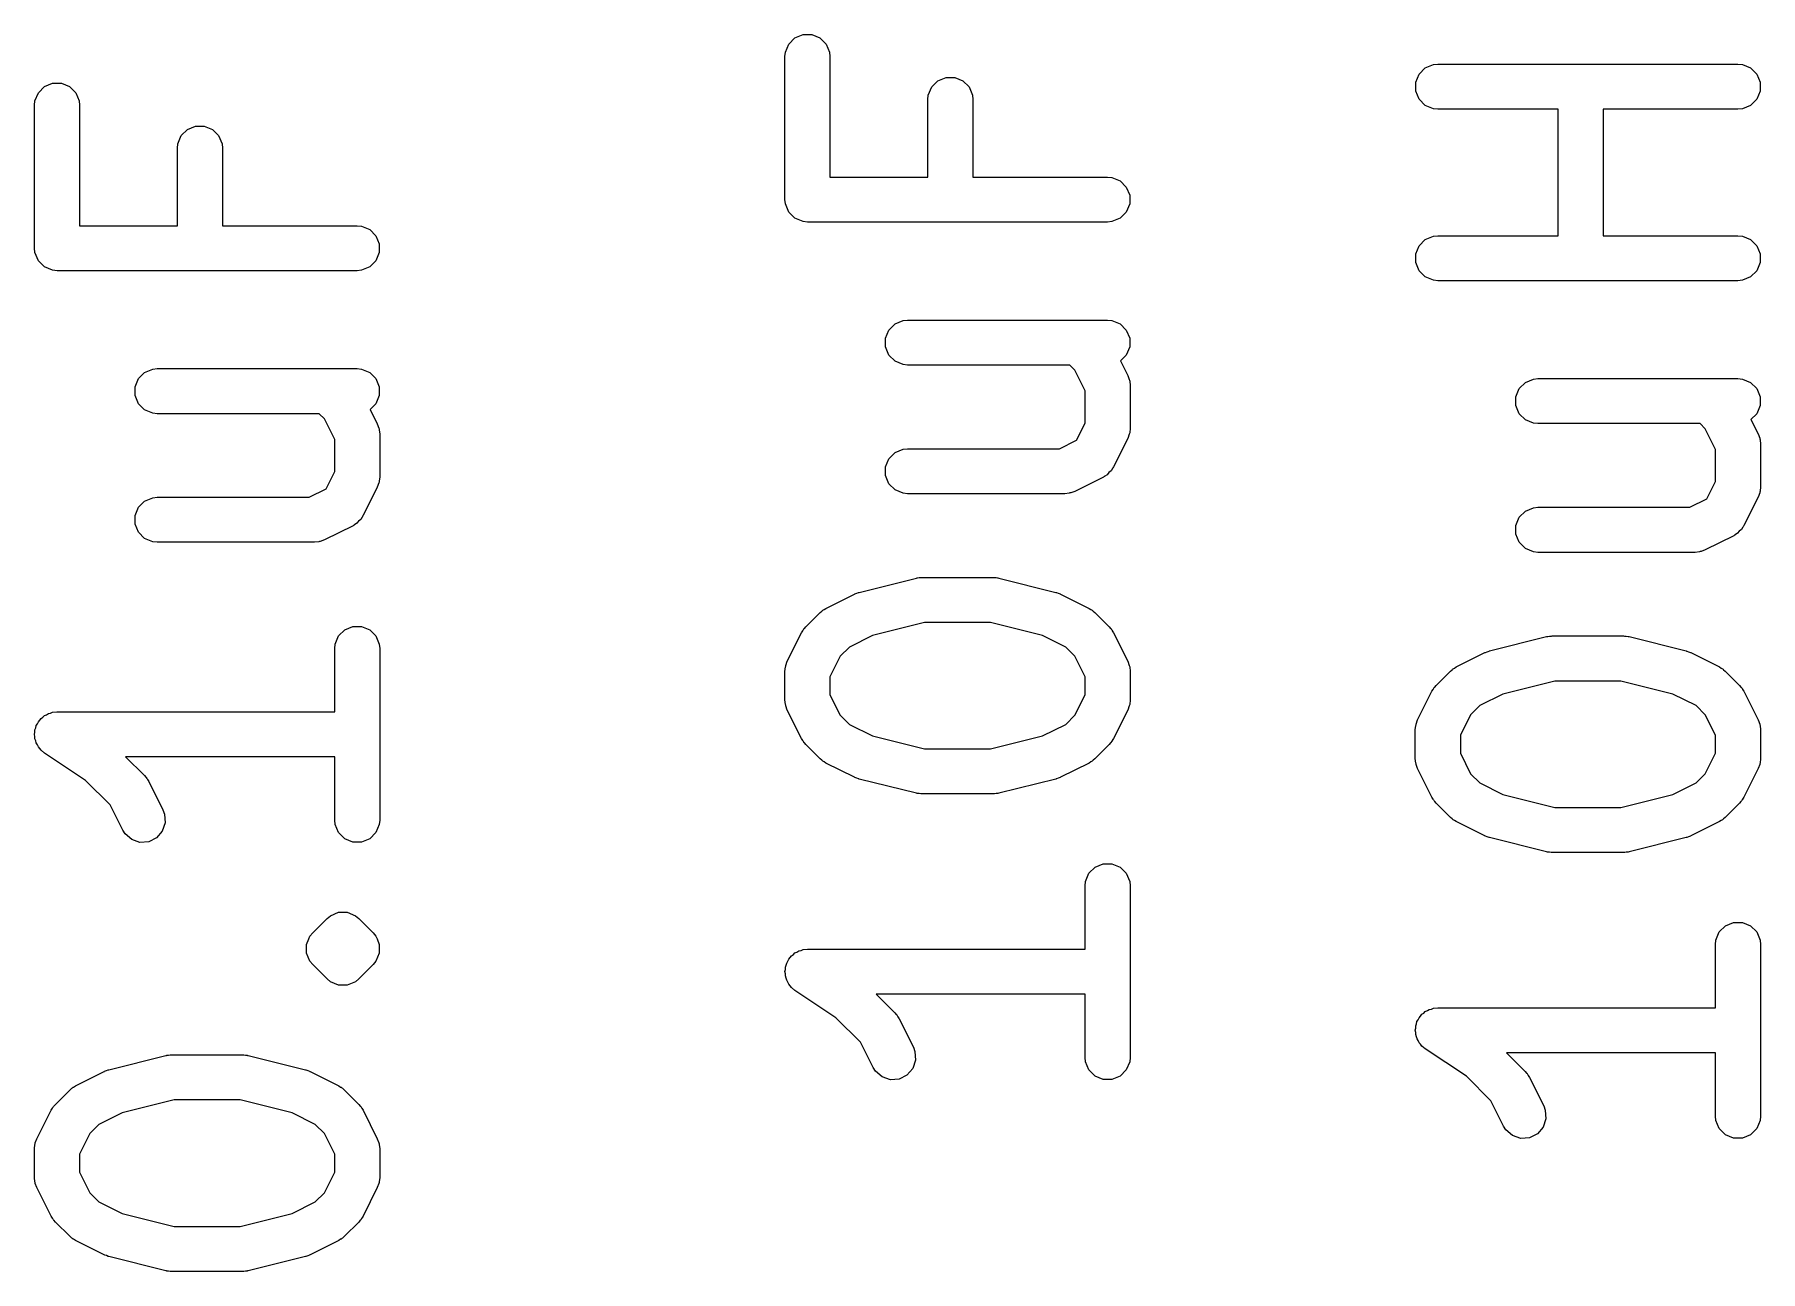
# Model space of a CAD drawing. Extents: x 1.56 to 6.49, y -4.6 to -1.37.
# Drawn here: x 4.0228 to 4.2492, y -2.7739 to -2.6117 of the extents above; entities that cross this region are included whole.
import ezdxf

# ---------------------------------------------------------------- set-up
doc = ezdxf.new("R2010")
doc.units = 0
doc.header["$MEASUREMENT"] = 0
doc.layers.add('BLACK', color=7, linetype='CONTINUOUS')

msp = doc.modelspace()

# ---------------------------------------------------------------- linework, layer by layer
at = {"layer": 'BLACK', "linetype": 'CONTINUOUS'}
for p, q in [((4.12175, -2.61291), (4.12256, -2.61209)), ((4.12256, -2.61209), (4.12363, -2.61165)), ((4.12363, -2.61165), (4.12478, -2.61165)), ((4.12478, -2.61165), (4.12585, -2.61209)), ((4.12585, -2.61209), (4.12666, -2.61291)), ((4.12125, -2.61455), (4.12131, -2.61397)), ((4.12125, -2.6333), (4.12125, -2.61455)), ((4.12131, -2.61397), (4.12175, -2.61291)), ((4.12666, -2.61291), (4.1271, -2.61397)), ((4.1271, -2.61397), (4.12716, -2.61455)), ((4.12716, -2.61455), (4.12716, -2.63034)), ((4.20399, -2.61791), (4.20443, -2.61684)), ((4.20443, -2.61684), (4.20524, -2.61603)), ((4.20524, -2.61603), (4.20631, -2.61559)), ((4.20631, -2.61559), (4.20688, -2.61553)), ((4.20688, -2.61553), (4.24625, -2.61553)), ((4.24625, -2.61553), (4.24683, -2.61559)), ((4.24683, -2.61559), (4.24789, -2.61603)), ((4.24789, -2.61603), (4.24871, -2.61684)), ((4.24871, -2.61684), (4.24915, -2.61791)), ((4.02333, -2.61928), (4.02414, -2.61847)), ((4.02414, -2.61847), (4.0252, -2.61803)), ((4.0252, -2.61803), (4.02636, -2.61803)), ((4.02636, -2.61803), (4.02742, -2.61847)), ((4.02742, -2.61847), (4.02824, -2.61928)), ((4.14006, -2.6196), (4.1405, -2.61853)), ((4.1405, -2.61853), (4.14131, -2.61772)), ((4.14131, -2.61772), (4.14238, -2.61728)), ((4.14238, -2.61728), (4.14353, -2.61728)), ((4.14353, -2.61728), (4.14459, -2.61772)), ((4.14459, -2.61772), (4.14541, -2.61853)), ((4.14541, -2.61853), (4.14585, -2.6196)), ((4.20399, -2.61906), (4.20399, -2.61791)), ((4.20443, -2.62013), (4.20399, -2.61906)), ((4.24915, -2.61906), (4.24871, -2.62013)), ((4.24915, -2.61791), (4.24915, -2.61906)), ((4.02283, -2.62092), (4.02288, -2.62035)), ((4.02283, -2.63967), (4.02283, -2.62092)), ((4.02288, -2.62035), (4.02333, -2.61928)), ((4.02824, -2.61928), (4.02868, -2.62035)), ((4.02868, -2.62035), (4.02873, -2.62092)), ((4.02873, -2.62092), (4.02873, -2.63672)), ((4.14, -2.62017), (4.14006, -2.6196)), ((4.14, -2.63034), (4.14, -2.62017)), ((4.14585, -2.6196), (4.14591, -2.62017)), ((4.14591, -2.62017), (4.14591, -2.63034)), ((4.20524, -2.62094), (4.20443, -2.62013)), ((4.20631, -2.62138), (4.20524, -2.62094)), ((4.20688, -2.62144), (4.20631, -2.62138)), ((4.22268, -2.62144), (4.20688, -2.62144)), ((4.22268, -2.63803), (4.22268, -2.62144)), ((4.24625, -2.62144), (4.22858, -2.62144)), ((4.22858, -2.62144), (4.22858, -2.63803)), ((4.24683, -2.62138), (4.24625, -2.62144)), ((4.24789, -2.62094), (4.24683, -2.62138)), ((4.24871, -2.62013), (4.24789, -2.62094)), ((4.04289, -2.62409), (4.04395, -2.62365)), ((4.04395, -2.62365), (4.0451, -2.62365)), ((4.0451, -2.62365), (4.04617, -2.62409)), ((4.04158, -2.62655), (4.04163, -2.62597)), ((4.04163, -2.62597), (4.04207, -2.62491)), ((4.04207, -2.62491), (4.04289, -2.62409)), ((4.04617, -2.62409), (4.04698, -2.62491)), ((4.04698, -2.62491), (4.04742, -2.62597)), ((4.04742, -2.62597), (4.04748, -2.62655)), ((4.04158, -2.63672), (4.04158, -2.62655)), ((4.04748, -2.62655), (4.04748, -2.63672)), ((4.12716, -2.63034), (4.14, -2.63034)), ((4.14591, -2.63034), (4.16358, -2.63034)), ((4.16358, -2.63034), (4.16415, -2.6304)), ((4.16415, -2.6304), (4.16522, -2.63084)), ((4.16522, -2.63084), (4.16603, -2.63166)), ((4.16603, -2.63166), (4.16647, -2.63272)), ((4.16647, -2.63272), (4.16647, -2.63387)), ((4.12131, -2.63387), (4.12125, -2.6333)), ((4.12175, -2.63494), (4.12131, -2.63387)), ((4.12256, -2.63575), (4.12175, -2.63494)), ((4.16603, -2.63494), (4.16522, -2.63575)), ((4.16647, -2.63387), (4.16603, -2.63494)), ((4.02873, -2.63672), (4.04158, -2.63672)), ((4.04748, -2.63672), (4.06515, -2.63672)), ((4.06515, -2.63672), (4.06573, -2.63677)), ((4.06573, -2.63677), (4.06679, -2.63721)), ((4.06679, -2.63721), (4.06761, -2.63803)), ((4.12363, -2.63619), (4.12256, -2.63575)), ((4.12421, -2.63625), (4.12363, -2.63619)), ((4.16358, -2.63625), (4.12421, -2.63625)), ((4.16415, -2.63619), (4.16358, -2.63625)), ((4.16522, -2.63575), (4.16415, -2.63619)), ((4.06761, -2.63803), (4.06805, -2.63909)), ((4.06805, -2.63909), (4.06805, -2.64025)), ((4.20399, -2.64041), (4.20443, -2.63934)), ((4.20443, -2.63934), (4.20524, -2.63853)), ((4.20524, -2.63853), (4.20631, -2.63809)), ((4.20631, -2.63809), (4.20688, -2.63803)), ((4.20688, -2.63803), (4.22268, -2.63803)), ((4.22858, -2.63803), (4.24625, -2.63803)), ((4.24625, -2.63803), (4.24683, -2.63809)), ((4.24683, -2.63809), (4.24789, -2.63853)), ((4.24789, -2.63853), (4.24871, -2.63934)), ((4.24871, -2.63934), (4.24915, -2.64041)), ((4.02288, -2.64025), (4.02283, -2.63967)), ((4.02333, -2.64131), (4.02288, -2.64025)), ((4.02414, -2.64213), (4.02333, -2.64131)), ((4.06761, -2.64131), (4.06679, -2.64213)), ((4.06805, -2.64025), (4.06761, -2.64131)), ((4.20399, -2.64156), (4.20399, -2.64041)), ((4.20443, -2.64262), (4.20399, -2.64156)), ((4.24915, -2.64156), (4.24871, -2.64262)), ((4.24915, -2.64041), (4.24915, -2.64156)), ((4.0252, -2.64257), (4.02414, -2.64213)), ((4.02578, -2.64262), (4.0252, -2.64257)), ((4.06515, -2.64262), (4.02578, -2.64262)), ((4.06573, -2.64257), (4.06515, -2.64262)), ((4.06679, -2.64213), (4.06573, -2.64257)), ((4.20524, -2.64344), (4.20443, -2.64262)), ((4.20631, -2.64388), (4.20524, -2.64344)), ((4.20688, -2.64394), (4.20631, -2.64388)), ((4.24625, -2.64394), (4.20688, -2.64394)), ((4.24683, -2.64388), (4.24625, -2.64394)), ((4.24789, -2.64344), (4.24683, -2.64388)), ((4.24871, -2.64262), (4.24789, -2.64344)), ((4.13443, -2.65147), (4.13487, -2.6504)), ((4.13487, -2.6504), (4.13569, -2.64959)), ((4.13569, -2.64959), (4.13675, -2.64915)), ((4.13675, -2.64915), (4.13733, -2.64909)), ((4.13733, -2.64909), (4.16358, -2.64909)), ((4.16358, -2.64909), (4.16415, -2.64915)), ((4.16415, -2.64915), (4.16522, -2.64959)), ((4.16522, -2.64959), (4.16603, -2.6504)), ((4.16603, -2.6504), (4.16647, -2.65147)), ((4.13443, -2.65262), (4.13443, -2.65147)), ((4.13487, -2.65368), (4.13443, -2.65262)), ((4.16647, -2.65262), (4.16603, -2.65368)), ((4.16647, -2.65147), (4.16647, -2.65262)), ((4.13569, -2.6545), (4.13487, -2.65368)), ((4.13675, -2.65494), (4.13569, -2.6545)), ((4.13733, -2.655), (4.13675, -2.65494)), ((4.1586, -2.655), (4.13733, -2.655)), ((4.15927, -2.65567), (4.1586, -2.655)), ((4.16603, -2.65368), (4.16527, -2.65445)), ((4.16527, -2.65445), (4.16622, -2.65635)), ((4.03601, -2.65784), (4.03645, -2.65678)), ((4.03645, -2.65678), (4.03726, -2.65596)), ((4.03726, -2.65596), (4.03833, -2.65552)), ((4.03833, -2.65552), (4.0389, -2.65546)), ((4.0389, -2.65546), (4.06515, -2.65546)), ((4.06515, -2.65546), (4.06573, -2.65552)), ((4.06573, -2.65552), (4.06679, -2.65596)), ((4.06679, -2.65596), (4.06761, -2.65678)), ((4.06761, -2.65678), (4.06805, -2.65784)), ((4.16062, -2.65836), (4.15927, -2.65567)), ((4.16622, -2.65635), (4.16642, -2.65689)), ((4.16642, -2.65689), (4.16643, -2.65699)), ((4.16643, -2.65699), (4.16647, -2.65709)), ((4.16647, -2.65709), (4.16653, -2.65767)), ((4.16653, -2.65767), (4.16653, -2.66329)), ((4.21755, -2.65809), (4.21837, -2.65727)), ((4.21837, -2.65727), (4.21943, -2.65683)), ((4.21943, -2.65683), (4.22001, -2.65678)), ((4.22001, -2.65678), (4.24625, -2.65678)), ((4.24625, -2.65678), (4.24683, -2.65683)), ((4.24683, -2.65683), (4.24789, -2.65727)), ((4.24789, -2.65727), (4.24871, -2.65809)), ((4.03601, -2.65899), (4.03601, -2.65784)), ((4.03645, -2.66006), (4.03601, -2.65899)), ((4.06805, -2.65899), (4.06761, -2.66006)), ((4.06805, -2.65784), (4.06805, -2.65899)), ((4.16062, -2.6626), (4.16062, -2.65836)), ((4.21711, -2.65915), (4.21755, -2.65809)), ((4.21711, -2.66031), (4.21711, -2.65915)), ((4.24871, -2.65809), (4.24915, -2.65915)), ((4.24915, -2.65915), (4.24915, -2.66031)), ((4.03726, -2.66087), (4.03645, -2.66006)), ((4.03833, -2.66131), (4.03726, -2.66087)), ((4.0389, -2.66137), (4.03833, -2.66131)), ((4.06018, -2.66137), (4.0389, -2.66137)), ((4.06085, -2.66204), (4.06018, -2.66137)), ((4.0622, -2.66474), (4.06085, -2.66204)), ((4.06761, -2.66006), (4.06684, -2.66082)), ((4.06684, -2.66082), (4.06779, -2.66272)), ((4.21755, -2.66137), (4.21711, -2.66031)), ((4.21837, -2.66219), (4.21755, -2.66137)), ((4.21943, -2.66263), (4.21837, -2.66219)), ((4.24871, -2.66137), (4.24794, -2.66213)), ((4.24794, -2.66213), (4.24889, -2.66403)), ((4.24915, -2.66031), (4.24871, -2.66137)), ((4.06779, -2.66272), (4.068, -2.66326)), ((4.068, -2.66326), (4.06801, -2.66337)), ((4.06801, -2.66337), (4.06805, -2.66347)), ((4.06805, -2.66347), (4.0681, -2.66404)), ((4.0681, -2.66404), (4.0681, -2.66967)), ((4.1595, -2.66484), (4.16062, -2.6626)), ((4.16642, -2.66407), (4.16622, -2.66461)), ((4.16643, -2.66397), (4.16642, -2.66407)), ((4.16647, -2.66387), (4.16643, -2.66397)), ((4.16653, -2.66329), (4.16647, -2.66387)), ((4.22001, -2.66268), (4.21943, -2.66263)), ((4.24128, -2.66268), (4.22001, -2.66268)), ((4.24195, -2.66335), (4.24128, -2.66268)), ((4.2433, -2.66605), (4.24195, -2.66335)), ((4.24889, -2.66403), (4.2491, -2.66457)), ((4.0622, -2.66897), (4.0622, -2.66474)), ((4.13487, -2.66728), (4.13569, -2.66646)), ((4.13569, -2.66646), (4.13675, -2.66602)), ((4.13675, -2.66602), (4.13733, -2.66596)), ((4.13733, -2.66596), (4.15725, -2.66596)), ((4.15725, -2.66596), (4.1595, -2.66484)), ((4.16622, -2.66461), (4.16434, -2.66836)), ((4.2433, -2.67028), (4.2433, -2.66605)), ((4.2491, -2.66457), (4.24911, -2.66468)), ((4.24911, -2.66468), (4.24915, -2.66478)), ((4.24915, -2.66478), (4.24921, -2.66535)), ((4.24921, -2.66535), (4.24921, -2.67098)), ((4.06107, -2.67121), (4.0622, -2.66897)), ((4.13443, -2.66834), (4.13487, -2.66728)), ((4.13443, -2.66949), (4.13443, -2.66834)), ((4.16403, -2.66885), (4.16375, -2.66909)), ((4.16422, -2.66856), (4.16403, -2.66885)), ((4.16427, -2.6685), (4.16422, -2.66856)), ((4.16428, -2.66846), (4.16427, -2.6685)), ((4.16434, -2.66836), (4.16428, -2.66846)), ((4.05883, -2.67234), (4.06107, -2.67121)), ((4.06779, -2.67099), (4.06592, -2.67474)), ((4.068, -2.67045), (4.06779, -2.67099)), ((4.06801, -2.67034), (4.068, -2.67045)), ((4.06805, -2.67024), (4.06801, -2.67034)), ((4.0681, -2.66967), (4.06805, -2.67024)), ((4.13487, -2.67056), (4.13443, -2.66949)), ((4.13569, -2.67137), (4.13487, -2.67056)), ((4.16302, -2.66968), (4.15927, -2.67156)), ((4.16312, -2.66962), (4.16302, -2.66968)), ((4.16316, -2.66961), (4.16312, -2.66962)), ((4.16322, -2.66956), (4.16316, -2.66961)), ((4.16351, -2.66937), (4.16322, -2.66956)), ((4.16375, -2.66909), (4.16351, -2.66937)), ((4.24218, -2.67253), (4.2433, -2.67028)), ((4.24921, -2.67098), (4.24915, -2.67155)), ((4.03645, -2.67365), (4.03726, -2.67284)), ((4.03726, -2.67284), (4.03833, -2.67239)), ((4.03833, -2.67239), (4.0389, -2.67234)), ((4.0389, -2.67234), (4.05883, -2.67234)), ((4.13675, -2.67181), (4.13569, -2.67137)), ((4.13733, -2.67187), (4.13675, -2.67181)), ((4.15795, -2.67187), (4.13733, -2.67187)), ((4.15853, -2.67181), (4.15795, -2.67187)), ((4.15863, -2.67177), (4.15853, -2.67181)), ((4.15873, -2.67176), (4.15863, -2.67177)), ((4.15927, -2.67156), (4.15873, -2.67176)), ((4.23993, -2.67365), (4.24218, -2.67253)), ((4.24889, -2.6723), (4.24702, -2.67605)), ((4.2491, -2.67176), (4.24889, -2.6723)), ((4.24911, -2.67165), (4.2491, -2.67176)), ((4.24915, -2.67155), (4.24911, -2.67165)), ((4.03601, -2.67471), (4.03645, -2.67365)), ((4.03601, -2.67587), (4.03601, -2.67471)), ((4.06509, -2.67575), (4.06479, -2.67593)), ((4.06533, -2.67547), (4.06509, -2.67575)), ((4.06561, -2.67523), (4.06533, -2.67547)), ((4.06579, -2.67493), (4.06561, -2.67523)), ((4.06584, -2.67488), (4.06579, -2.67493)), ((4.06586, -2.67483), (4.06584, -2.67488)), ((4.06592, -2.67474), (4.06586, -2.67483)), ((4.21711, -2.67603), (4.21755, -2.67496)), ((4.21755, -2.67496), (4.21837, -2.67415)), ((4.21837, -2.67415), (4.21943, -2.67371)), ((4.21943, -2.67371), (4.22001, -2.67365)), ((4.22001, -2.67365), (4.23993, -2.67365)), ((4.03645, -2.67693), (4.03601, -2.67587)), ((4.03726, -2.67775), (4.03645, -2.67693)), ((4.03833, -2.67819), (4.03726, -2.67775)), ((4.06085, -2.67793), (4.06031, -2.67814)), ((4.0646, -2.67606), (4.06085, -2.67793)), ((4.06469, -2.676), (4.0646, -2.67606)), ((4.06474, -2.67598), (4.06469, -2.676)), ((4.06479, -2.67593), (4.06474, -2.67598)), ((4.21711, -2.67718), (4.21711, -2.67603)), ((4.21755, -2.67824), (4.21711, -2.67718)), ((4.2457, -2.67737), (4.24195, -2.67924)), ((4.24579, -2.67731), (4.2457, -2.67737)), ((4.24584, -2.67729), (4.24579, -2.67731)), ((4.2459, -2.67724), (4.24584, -2.67729)), ((4.24619, -2.67706), (4.2459, -2.67724)), ((4.24643, -2.67678), (4.24619, -2.67706)), ((4.24671, -2.67654), (4.24643, -2.67678)), ((4.24689, -2.67625), (4.24671, -2.67654)), ((4.24694, -2.67619), (4.24689, -2.67625)), ((4.24696, -2.67614), (4.24694, -2.67619)), ((4.24702, -2.67605), (4.24696, -2.67614)), ((4.0389, -2.67824), (4.03833, -2.67819)), ((4.05953, -2.67824), (4.0389, -2.67824)), ((4.0601, -2.67819), (4.05953, -2.67824)), ((4.0602, -2.67815), (4.0601, -2.67819)), ((4.06031, -2.67814), (4.0602, -2.67815)), ((4.21837, -2.67906), (4.21755, -2.67824)), ((4.21943, -2.6795), (4.21837, -2.67906)), ((4.22001, -2.67956), (4.21943, -2.6795)), ((4.24063, -2.67956), (4.22001, -2.67956)), ((4.2412, -2.6795), (4.24063, -2.67956)), ((4.2413, -2.67946), (4.2412, -2.6795)), ((4.24141, -2.67945), (4.2413, -2.67946)), ((4.24195, -2.67924), (4.24141, -2.67945)), ((4.13068, -2.68491), (4.13092, -2.68482)), ((4.13092, -2.68482), (4.13095, -2.68481)), ((4.13095, -2.68481), (4.13099, -2.6848)), ((4.13099, -2.6848), (4.13849, -2.68292)), ((4.13849, -2.68292), (4.13859, -2.68291)), ((4.13859, -2.68291), (4.13863, -2.68289)), ((4.13863, -2.68289), (4.13884, -2.68287)), ((4.13884, -2.68287), (4.13906, -2.68284)), ((4.13906, -2.68284), (4.1391, -2.68285)), ((4.1391, -2.68285), (4.1392, -2.68284)), ((4.1392, -2.68284), (4.14858, -2.68284)), ((4.14858, -2.68284), (4.14868, -2.68285)), ((4.14868, -2.68285), (4.14872, -2.68284)), ((4.14872, -2.68284), (4.14894, -2.68287)), ((4.14894, -2.68287), (4.14915, -2.68289)), ((4.14915, -2.68289), (4.14919, -2.68291)), ((4.14919, -2.68291), (4.14929, -2.68292)), ((4.14929, -2.68292), (4.15679, -2.6848)), ((4.15679, -2.6848), (4.15684, -2.68481)), ((4.15684, -2.68481), (4.15686, -2.68482)), ((4.15686, -2.68482), (4.1571, -2.68491)), ((4.12623, -2.68715), (4.12631, -2.68708)), ((4.12631, -2.68708), (4.12639, -2.68705)), ((4.12639, -2.68705), (4.12663, -2.6869)), ((4.12663, -2.6869), (4.13038, -2.68502)), ((4.13038, -2.68502), (4.13043, -2.68501)), ((4.13043, -2.68501), (4.13044, -2.68499)), ((4.13044, -2.68499), (4.13068, -2.68491)), ((4.1571, -2.68491), (4.15734, -2.68499)), ((4.15734, -2.68499), (4.15735, -2.68501)), ((4.15735, -2.68501), (4.1574, -2.68502)), ((4.1574, -2.68502), (4.16115, -2.6869)), ((4.16115, -2.6869), (4.16139, -2.68705)), ((4.16139, -2.68705), (4.16147, -2.68708)), ((4.16147, -2.68708), (4.16155, -2.68715)), ((4.06351, -2.68971), (4.06457, -2.68927)), ((4.06457, -2.68927), (4.06573, -2.68927)), ((4.06573, -2.68927), (4.06679, -2.68971)), ((4.12381, -2.68955), (4.12399, -2.68933)), ((4.12399, -2.68933), (4.12587, -2.68745)), ((4.12587, -2.68745), (4.12609, -2.68727)), ((4.12609, -2.68727), (4.12614, -2.68721)), ((4.12614, -2.68721), (4.12623, -2.68715)), ((4.13957, -2.68874), (4.13274, -2.69045)), ((4.14821, -2.68874), (4.13957, -2.68874)), ((4.15505, -2.69045), (4.14821, -2.68874)), ((4.16155, -2.68715), (4.16164, -2.68721)), ((4.16164, -2.68721), (4.16169, -2.68727)), ((4.16169, -2.68727), (4.16191, -2.68745)), ((4.16191, -2.68745), (4.16379, -2.68933)), ((4.16379, -2.68933), (4.16397, -2.68955)), ((4.0622, -2.69216), (4.06225, -2.69159)), ((4.06225, -2.69159), (4.0627, -2.69052)), ((4.0627, -2.69052), (4.06351, -2.68971)), ((4.06679, -2.68971), (4.06761, -2.69052)), ((4.06761, -2.69052), (4.06805, -2.69159)), ((4.06805, -2.69159), (4.0681, -2.69216)), ((4.12156, -2.69384), (4.12344, -2.69009)), ((4.12344, -2.69009), (4.1236, -2.68985)), ((4.1236, -2.68985), (4.12363, -2.68977)), ((4.12363, -2.68977), (4.12369, -2.68969)), ((4.12369, -2.68969), (4.12375, -2.6896)), ((4.12375, -2.6896), (4.12381, -2.68955)), ((4.13274, -2.69045), (4.1297, -2.69197)), ((4.15808, -2.69197), (4.15505, -2.69045)), ((4.16397, -2.68955), (4.16403, -2.6896)), ((4.16403, -2.6896), (4.16409, -2.68969)), ((4.16409, -2.68969), (4.16416, -2.68977)), ((4.16416, -2.68977), (4.16419, -2.68985)), ((4.16419, -2.68985), (4.16434, -2.69009)), ((4.16434, -2.69009), (4.16622, -2.69384)), ((4.21367, -2.69249), (4.22116, -2.69061)), ((4.22116, -2.69061), (4.22126, -2.6906)), ((4.22126, -2.6906), (4.2213, -2.69058)), ((4.2213, -2.69058), (4.22152, -2.69056)), ((4.22152, -2.69056), (4.22174, -2.69053)), ((4.22174, -2.69053), (4.22178, -2.69053)), ((4.22178, -2.69053), (4.22188, -2.69052)), ((4.22188, -2.69052), (4.23125, -2.69052)), ((4.23125, -2.69052), (4.23136, -2.69053)), ((4.23136, -2.69053), (4.2314, -2.69053)), ((4.2314, -2.69053), (4.23161, -2.69056)), ((4.23161, -2.69056), (4.23183, -2.69058)), ((4.23183, -2.69058), (4.23187, -2.6906)), ((4.23187, -2.6906), (4.23197, -2.69061)), ((4.23197, -2.69061), (4.23947, -2.69249)), ((4.0622, -2.70046), (4.0622, -2.69216)), ((4.0681, -2.69216), (4.0681, -2.71466)), ((4.12136, -2.69438), (4.12156, -2.69384)), ((4.12851, -2.69316), (4.12716, -2.69586)), ((4.1297, -2.69197), (4.12851, -2.69316)), ((4.15927, -2.69316), (4.15808, -2.69197)), ((4.16062, -2.69586), (4.15927, -2.69316)), ((4.16622, -2.69384), (4.16642, -2.69438)), ((4.20931, -2.69458), (4.21306, -2.69271)), ((4.21306, -2.69271), (4.2131, -2.69269)), ((4.2131, -2.69269), (4.21312, -2.69268)), ((4.21312, -2.69268), (4.21336, -2.69259)), ((4.21336, -2.69259), (4.2136, -2.6925)), ((4.2136, -2.6925), (4.21362, -2.6925)), ((4.21362, -2.6925), (4.21367, -2.69249)), ((4.23947, -2.69249), (4.23951, -2.6925)), ((4.23951, -2.6925), (4.23953, -2.6925)), ((4.23953, -2.6925), (4.23977, -2.69259)), ((4.23977, -2.69259), (4.24001, -2.69268)), ((4.24001, -2.69268), (4.24003, -2.69269)), ((4.24003, -2.69269), (4.24007, -2.69271)), ((4.24007, -2.69271), (4.24382, -2.69458)), ((4.12125, -2.69516), (4.12131, -2.69459)), ((4.12125, -2.69891), (4.12125, -2.69516)), ((4.12131, -2.69459), (4.12135, -2.69449)), ((4.12135, -2.69449), (4.12136, -2.69438)), ((4.12716, -2.69586), (4.12716, -2.69822)), ((4.16062, -2.69822), (4.16062, -2.69586)), ((4.16642, -2.69438), (4.16643, -2.69449)), ((4.16643, -2.69449), (4.16647, -2.69459)), ((4.16647, -2.69459), (4.16653, -2.69516)), ((4.16653, -2.69516), (4.16653, -2.69891)), ((4.20667, -2.69701), (4.20854, -2.69514)), ((4.20854, -2.69514), (4.20877, -2.69495)), ((4.20877, -2.69495), (4.20882, -2.69489)), ((4.20882, -2.69489), (4.20891, -2.69484)), ((4.20891, -2.69484), (4.20899, -2.69477)), ((4.20899, -2.69477), (4.20906, -2.69474)), ((4.20906, -2.69474), (4.20931, -2.69458)), ((4.24382, -2.69458), (4.24407, -2.69474)), ((4.24407, -2.69474), (4.24414, -2.69477)), ((4.24414, -2.69477), (4.24422, -2.69484)), ((4.24422, -2.69484), (4.24431, -2.69489)), ((4.24431, -2.69489), (4.24436, -2.69495)), ((4.24436, -2.69495), (4.24459, -2.69514)), ((4.24459, -2.69514), (4.24647, -2.69701)), ((4.12716, -2.69822), (4.12851, -2.70091)), ((4.15927, -2.70091), (4.16062, -2.69822)), ((4.20424, -2.70153), (4.20612, -2.69778)), ((4.20612, -2.69778), (4.20627, -2.69753)), ((4.20627, -2.69753), (4.2063, -2.69746)), ((4.2063, -2.69746), (4.20637, -2.69738)), ((4.20637, -2.69738), (4.20642, -2.69729)), ((4.20642, -2.69729), (4.20648, -2.69724)), ((4.20648, -2.69724), (4.20667, -2.69701)), ((4.21541, -2.69814), (4.21238, -2.69965)), ((4.22224, -2.69643), (4.21541, -2.69814)), ((4.23089, -2.69643), (4.22224, -2.69643)), ((4.23772, -2.69814), (4.23089, -2.69643)), ((4.24075, -2.69965), (4.23772, -2.69814)), ((4.24647, -2.69701), (4.24665, -2.69724)), ((4.24665, -2.69724), (4.24671, -2.69729)), ((4.24671, -2.69729), (4.24677, -2.69738)), ((4.24677, -2.69738), (4.24683, -2.69746)), ((4.24683, -2.69746), (4.24686, -2.69753)), ((4.24686, -2.69753), (4.24702, -2.69778)), ((4.24702, -2.69778), (4.24889, -2.70153)), ((4.02441, -2.70085), (4.02465, -2.70069)), ((4.02465, -2.70069), (4.02493, -2.70063)), ((4.02493, -2.70063), (4.0252, -2.70052)), ((4.0252, -2.70052), (4.02577, -2.70046)), ((4.02577, -2.70046), (4.02578, -2.70046)), ((4.02578, -2.70046), (4.02578, -2.70046)), ((4.02578, -2.70046), (4.02578, -2.70046)), ((4.02578, -2.70046), (4.0622, -2.70046)), ((4.12131, -2.69949), (4.12125, -2.69891)), ((4.12135, -2.69959), (4.12131, -2.69949)), ((4.12136, -2.69969), (4.12135, -2.69959)), ((4.12156, -2.70023), (4.12136, -2.69969)), ((4.12344, -2.70398), (4.12156, -2.70023)), ((4.16622, -2.70023), (4.16434, -2.70398)), ((4.16642, -2.69969), (4.16622, -2.70023)), ((4.16643, -2.69959), (4.16642, -2.69969)), ((4.16647, -2.69949), (4.16643, -2.69959)), ((4.16653, -2.69891), (4.16647, -2.69949)), ((4.21238, -2.69965), (4.21118, -2.70085)), ((4.24195, -2.70085), (4.24075, -2.69965)), ((4.02288, -2.70284), (4.02299, -2.70257)), ((4.02288, -2.70313), (4.02288, -2.70284)), ((4.02299, -2.70257), (4.02305, -2.70228)), ((4.02305, -2.70228), (4.02321, -2.70204)), ((4.02321, -2.70204), (4.02333, -2.70177)), ((4.02333, -2.70177), (4.02353, -2.70157)), ((4.02353, -2.70157), (4.02369, -2.70133)), ((4.02369, -2.70133), (4.02393, -2.70116)), ((4.02393, -2.70116), (4.02414, -2.70096)), ((4.02414, -2.70096), (4.02441, -2.70085)), ((4.12851, -2.70091), (4.1297, -2.70211)), ((4.1297, -2.70211), (4.13274, -2.70363)), ((4.15505, -2.70363), (4.15808, -2.70211)), ((4.15808, -2.70211), (4.15927, -2.70091)), ((4.20393, -2.70285), (4.20399, -2.70227)), ((4.20393, -2.7066), (4.20393, -2.70285)), ((4.20399, -2.70227), (4.20403, -2.70218)), ((4.20403, -2.70207), (4.20424, -2.70153)), ((4.20403, -2.70218), (4.20403, -2.70207)), ((4.21118, -2.70085), (4.20984, -2.70355)), ((4.2433, -2.70355), (4.24195, -2.70085)), ((4.24889, -2.70153), (4.2491, -2.70207)), ((4.2491, -2.70207), (4.24911, -2.70218)), ((4.24911, -2.70218), (4.24915, -2.70227)), ((4.24915, -2.70227), (4.24921, -2.70285)), ((4.24921, -2.70285), (4.24921, -2.7066)), ((4.02283, -2.70342), (4.02288, -2.70313)), ((4.02288, -2.7037), (4.02283, -2.70342)), ((4.02288, -2.70399), (4.02288, -2.7037)), ((4.023, -2.70426), (4.02288, -2.70399)), ((4.02305, -2.70454), (4.023, -2.70426)), ((4.02321, -2.70479), (4.02305, -2.70454)), ((4.02333, -2.70505), (4.02321, -2.70479)), ((4.02353, -2.70526), (4.02333, -2.70505)), ((4.1236, -2.70423), (4.12344, -2.70398)), ((4.12363, -2.7043), (4.1236, -2.70423)), ((4.12369, -2.70438), (4.12363, -2.7043)), ((4.12375, -2.70447), (4.12369, -2.70438)), ((4.12381, -2.70452), (4.12375, -2.70447)), ((4.12399, -2.70475), (4.12381, -2.70452)), ((4.12587, -2.70662), (4.12399, -2.70475)), ((4.13274, -2.70363), (4.13957, -2.70533)), ((4.14821, -2.70533), (4.15505, -2.70363)), ((4.16379, -2.70475), (4.16191, -2.70662)), ((4.16397, -2.70452), (4.16379, -2.70475)), ((4.16403, -2.70447), (4.16397, -2.70452)), ((4.16409, -2.70438), (4.16403, -2.70447)), ((4.16416, -2.7043), (4.16409, -2.70438)), ((4.16419, -2.70423), (4.16416, -2.7043)), ((4.16434, -2.70398), (4.16419, -2.70423)), ((4.20984, -2.70355), (4.20984, -2.7059)), ((4.2433, -2.7059), (4.2433, -2.70355)), ((4.02369, -2.7055), (4.02353, -2.70526)), ((4.02414, -2.70587), (4.02369, -2.7055)), ((4.02952, -2.70946), (4.02414, -2.70587)), ((4.02414, -2.70587), (4.02414, -2.70587)), ((4.02414, -2.70587), (4.02414, -2.70587)), ((4.02414, -2.70587), (4.02414, -2.70587)), ((4.0622, -2.70636), (4.03478, -2.70636)), ((4.03478, -2.70636), (4.03724, -2.70882)), ((4.0622, -2.71466), (4.0622, -2.70636)), ((4.12609, -2.70681), (4.12587, -2.70662)), ((4.12614, -2.70687), (4.12609, -2.70681)), ((4.12623, -2.70693), (4.12614, -2.70687)), ((4.12631, -2.70699), (4.12623, -2.70693)), ((4.12639, -2.70702), (4.12631, -2.70699)), ((4.12663, -2.70718), (4.12639, -2.70702)), ((4.13038, -2.70905), (4.12663, -2.70718)), ((4.13957, -2.70533), (4.14821, -2.70533)), ((4.16115, -2.70718), (4.1574, -2.70905)), ((4.16139, -2.70702), (4.16115, -2.70718)), ((4.16147, -2.70699), (4.16139, -2.70702)), ((4.16155, -2.70693), (4.16147, -2.70699)), ((4.16164, -2.70687), (4.16155, -2.70693)), ((4.16169, -2.70681), (4.16164, -2.70687)), ((4.16191, -2.70662), (4.16169, -2.70681)), ((4.20399, -2.70718), (4.20393, -2.7066)), ((4.20403, -2.70727), (4.20399, -2.70718)), ((4.20403, -2.70738), (4.20403, -2.70727)), ((4.20424, -2.70792), (4.20403, -2.70738)), ((4.20984, -2.7059), (4.21118, -2.7086)), ((4.24195, -2.7086), (4.2433, -2.7059)), ((4.2491, -2.70738), (4.24889, -2.70792)), ((4.24911, -2.70727), (4.2491, -2.70738)), ((4.24915, -2.70718), (4.24911, -2.70727)), ((4.24921, -2.7066), (4.24915, -2.70718)), ((4.03273, -2.71266), (4.02952, -2.70946)), ((4.03724, -2.70882), (4.03743, -2.70905)), ((4.03743, -2.70905), (4.03749, -2.7091)), ((4.03749, -2.7091), (4.03754, -2.70919)), ((4.03754, -2.70919), (4.03761, -2.70927)), ((4.03761, -2.70927), (4.03764, -2.70934)), ((4.03764, -2.70934), (4.0378, -2.70959)), ((4.0378, -2.70959), (4.03967, -2.71334)), ((4.13043, -2.70907), (4.13038, -2.70905)), ((4.13044, -2.70908), (4.13043, -2.70907)), ((4.13068, -2.70917), (4.13044, -2.70908)), ((4.13092, -2.70926), (4.13068, -2.70917)), ((4.13095, -2.70926), (4.13092, -2.70926)), ((4.13099, -2.70928), (4.13095, -2.70926)), ((4.13849, -2.71115), (4.13099, -2.70928)), ((4.15679, -2.70928), (4.14929, -2.71115)), ((4.15684, -2.70926), (4.15679, -2.70928)), ((4.15686, -2.70926), (4.15684, -2.70926)), ((4.1571, -2.70917), (4.15686, -2.70926)), ((4.15734, -2.70908), (4.1571, -2.70917)), ((4.15735, -2.70907), (4.15734, -2.70908)), ((4.1574, -2.70905), (4.15735, -2.70907)), ((4.20612, -2.71167), (4.20424, -2.70792)), ((4.21118, -2.7086), (4.21238, -2.7098)), ((4.24075, -2.7098), (4.24195, -2.7086)), ((4.24889, -2.70792), (4.24702, -2.71167)), ((4.13859, -2.71117), (4.13849, -2.71115)), ((4.13863, -2.71118), (4.13859, -2.71117)), ((4.13884, -2.7112), (4.13863, -2.71118)), ((4.13906, -2.71124), (4.13884, -2.7112)), ((4.1391, -2.71123), (4.13906, -2.71124)), ((4.1392, -2.71124), (4.1391, -2.71123)), ((4.14858, -2.71124), (4.1392, -2.71124)), ((4.14868, -2.71123), (4.14858, -2.71124)), ((4.14872, -2.71124), (4.14868, -2.71123)), ((4.14894, -2.7112), (4.14872, -2.71124)), ((4.14915, -2.71118), (4.14894, -2.7112)), ((4.14919, -2.71117), (4.14915, -2.71118)), ((4.14929, -2.71115), (4.14919, -2.71117)), ((4.20627, -2.71192), (4.20612, -2.71167)), ((4.2063, -2.71199), (4.20627, -2.71192)), ((4.20637, -2.71207), (4.2063, -2.71199)), ((4.21238, -2.7098), (4.21541, -2.71131)), ((4.21541, -2.71131), (4.22224, -2.71302)), ((4.23089, -2.71302), (4.23772, -2.71131)), ((4.23772, -2.71131), (4.24075, -2.7098)), ((4.24683, -2.71199), (4.24677, -2.71207)), ((4.24686, -2.71192), (4.24683, -2.71199)), ((4.24702, -2.71167), (4.24686, -2.71192)), ((4.03439, -2.71598), (4.03273, -2.71266)), ((4.03967, -2.71334), (4.03988, -2.71388)), ((4.03988, -2.71388), (4.03996, -2.71503)), ((4.20642, -2.71216), (4.20637, -2.71207)), ((4.20648, -2.71221), (4.20642, -2.71216)), ((4.20667, -2.71244), (4.20648, -2.71221)), ((4.20854, -2.71431), (4.20667, -2.71244)), ((4.22224, -2.71302), (4.23089, -2.71302)), ((4.24647, -2.71244), (4.24459, -2.71431)), ((4.24665, -2.71221), (4.24647, -2.71244)), ((4.24671, -2.71216), (4.24665, -2.71221)), ((4.24677, -2.71207), (4.24671, -2.71216)), ((4.0347, -2.71647), (4.03439, -2.71598)), ((4.03557, -2.71723), (4.0347, -2.71647)), ((4.03959, -2.71612), (4.03884, -2.71699)), ((4.03996, -2.71503), (4.03959, -2.71612)), ((4.06225, -2.71524), (4.0622, -2.71466)), ((4.0627, -2.7163), (4.06225, -2.71524)), ((4.06351, -2.71712), (4.0627, -2.7163)), ((4.06761, -2.7163), (4.06679, -2.71712)), ((4.06805, -2.71524), (4.06761, -2.7163)), ((4.0681, -2.71466), (4.06805, -2.71524)), ((4.20877, -2.7145), (4.20854, -2.71431)), ((4.20882, -2.71456), (4.20877, -2.7145)), ((4.20891, -2.71461), (4.20882, -2.71456)), ((4.20899, -2.71468), (4.20891, -2.71461)), ((4.20906, -2.71471), (4.20899, -2.71468)), ((4.20931, -2.71486), (4.20906, -2.71471)), ((4.21306, -2.71674), (4.20931, -2.71486)), ((4.24382, -2.71486), (4.24007, -2.71674)), ((4.24407, -2.71471), (4.24382, -2.71486)), ((4.24414, -2.71468), (4.24407, -2.71471)), ((4.24422, -2.71461), (4.24414, -2.71468)), ((4.24431, -2.71456), (4.24422, -2.71461)), ((4.24436, -2.7145), (4.24431, -2.71456)), ((4.24459, -2.71431), (4.24436, -2.7145)), ((4.03666, -2.71759), (4.03557, -2.71723)), ((4.03781, -2.71751), (4.03666, -2.71759)), ((4.03884, -2.71699), (4.03781, -2.71751)), ((4.06457, -2.71756), (4.06351, -2.71712)), ((4.06573, -2.71756), (4.06457, -2.71756)), ((4.06679, -2.71712), (4.06573, -2.71756)), ((4.2131, -2.71676), (4.21306, -2.71674)), ((4.21312, -2.71677), (4.2131, -2.71676)), ((4.21336, -2.71685), (4.21312, -2.71677)), ((4.2136, -2.71695), (4.21336, -2.71685)), ((4.21362, -2.71695), (4.2136, -2.71695)), ((4.21367, -2.71696), (4.21362, -2.71695)), ((4.22116, -2.71884), (4.21367, -2.71696)), ((4.23947, -2.71696), (4.23197, -2.71884)), ((4.23951, -2.71695), (4.23947, -2.71696)), ((4.23953, -2.71695), (4.23951, -2.71695)), ((4.23977, -2.71685), (4.23953, -2.71695)), ((4.24001, -2.71677), (4.23977, -2.71685)), ((4.24003, -2.71676), (4.24001, -2.71677)), ((4.24007, -2.71674), (4.24003, -2.71676)), ((4.16112, -2.72164), (4.16194, -2.72083)), ((4.16194, -2.72083), (4.163, -2.72039)), ((4.163, -2.72039), (4.16415, -2.72039)), ((4.16415, -2.72039), (4.16522, -2.72083)), ((4.16522, -2.72083), (4.16603, -2.72164)), ((4.22126, -2.71885), (4.22116, -2.71884)), ((4.2213, -2.71887), (4.22126, -2.71885)), ((4.22152, -2.71889), (4.2213, -2.71887)), ((4.22174, -2.71892), (4.22152, -2.71889)), ((4.22178, -2.71892), (4.22174, -2.71892)), ((4.22188, -2.71893), (4.22178, -2.71892)), ((4.23125, -2.71893), (4.22188, -2.71893)), ((4.23136, -2.71892), (4.23125, -2.71893)), ((4.2314, -2.71892), (4.23136, -2.71892)), ((4.23161, -2.71889), (4.2314, -2.71892)), ((4.23183, -2.71887), (4.23161, -2.71889)), ((4.23187, -2.71885), (4.23183, -2.71887)), ((4.23197, -2.71884), (4.23187, -2.71885)), ((4.16062, -2.72328), (4.16068, -2.72271)), ((4.16062, -2.73158), (4.16062, -2.72328)), ((4.16068, -2.72271), (4.16112, -2.72164)), ((4.16603, -2.72164), (4.16647, -2.72271)), ((4.16647, -2.72271), (4.16653, -2.72328)), ((4.16653, -2.72328), (4.16653, -2.74578)), ((4.05931, -2.72945), (4.06119, -2.72757)), ((4.06119, -2.72757), (4.06164, -2.7272)), ((4.06164, -2.7272), (4.0627, -2.72676)), ((4.0627, -2.72676), (4.06385, -2.72676)), ((4.06385, -2.72676), (4.06492, -2.7272)), ((4.06492, -2.7272), (4.06492, -2.7272)), ((4.06492, -2.7272), (4.06536, -2.72757)), ((4.06536, -2.72757), (4.06724, -2.72945)), ((4.0588, -2.73023), (4.05895, -2.72989)), ((4.05895, -2.72989), (4.05931, -2.72945)), ((4.05895, -2.72989), (4.05895, -2.72989)), ((4.06724, -2.72945), (4.06761, -2.72989)), ((4.06761, -2.72989), (4.06775, -2.73023)), ((4.24336, -2.7304), (4.2438, -2.72933)), ((4.2438, -2.72933), (4.24461, -2.72852)), ((4.24461, -2.72852), (4.24568, -2.72808)), ((4.24568, -2.72808), (4.24683, -2.72808)), ((4.24683, -2.72808), (4.24789, -2.72852)), ((4.24789, -2.72852), (4.24871, -2.72933)), ((4.24871, -2.72933), (4.24915, -2.7304)), ((4.0585, -2.73096), (4.0588, -2.73023)), ((4.0585, -2.73211), (4.0585, -2.73096)), ((4.05895, -2.73317), (4.0585, -2.73211)), ((4.06805, -2.73211), (4.06761, -2.73317)), ((4.06775, -2.73023), (4.06805, -2.73096)), ((4.06805, -2.73096), (4.06805, -2.73211)), ((4.12212, -2.73245), (4.12236, -2.73228)), ((4.12236, -2.73228), (4.12256, -2.73208)), ((4.12256, -2.73208), (4.12283, -2.73197)), ((4.12283, -2.73197), (4.12307, -2.73181)), ((4.12307, -2.73181), (4.12336, -2.73175)), ((4.12336, -2.73175), (4.12363, -2.73164)), ((4.12363, -2.73164), (4.1242, -2.73158)), ((4.1242, -2.73158), (4.1242, -2.73158)), ((4.1242, -2.73158), (4.1242, -2.73158)), ((4.1242, -2.73158), (4.12421, -2.73158)), ((4.12421, -2.73158), (4.16062, -2.73158)), ((4.2433, -2.73097), (4.24336, -2.7304)), ((4.2433, -2.73927), (4.2433, -2.73097)), ((4.24915, -2.7304), (4.24921, -2.73097)), ((4.24921, -2.73097), (4.24921, -2.75347)), ((4.05931, -2.73362), (4.05895, -2.73317)), ((4.05895, -2.73317), (4.05895, -2.73317)), ((4.06119, -2.7355), (4.05931, -2.73362)), ((4.06724, -2.73362), (4.06536, -2.7355)), ((4.06761, -2.73317), (4.06724, -2.73362)), ((4.12125, -2.73454), (4.12131, -2.73425)), ((4.12131, -2.73482), (4.12125, -2.73454)), ((4.12131, -2.73396), (4.12142, -2.73369)), ((4.12131, -2.73425), (4.12131, -2.73396)), ((4.12142, -2.73369), (4.12148, -2.73341)), ((4.12148, -2.73341), (4.12164, -2.73316)), ((4.12164, -2.73316), (4.12175, -2.73289)), ((4.12175, -2.73289), (4.12195, -2.73269)), ((4.12195, -2.73269), (4.12212, -2.73245)), ((4.06164, -2.73586), (4.06119, -2.7355)), ((4.0627, -2.7363), (4.06164, -2.73586)), ((4.06385, -2.7363), (4.0627, -2.7363)), ((4.06492, -2.73586), (4.06385, -2.7363)), ((4.06536, -2.7355), (4.06492, -2.73586)), ((4.12131, -2.73511), (4.12131, -2.73482)), ((4.12142, -2.73538), (4.12131, -2.73511)), ((4.12148, -2.73567), (4.12142, -2.73538)), ((4.12164, -2.73591), (4.12148, -2.73567)), ((4.12175, -2.73617), (4.12164, -2.73591)), ((4.12196, -2.73638), (4.12175, -2.73617)), ((4.12212, -2.73662), (4.12196, -2.73638)), ((4.12256, -2.73699), (4.12212, -2.73662)), ((4.12257, -2.73699), (4.12256, -2.73699)), ((4.12256, -2.73699), (4.12256, -2.73699)), ((4.12795, -2.74058), (4.12257, -2.73699)), ((4.12257, -2.73699), (4.12257, -2.73699)), ((4.16062, -2.73749), (4.13321, -2.73749)), ((4.13321, -2.73749), (4.13567, -2.73994)), ((4.16062, -2.74578), (4.16062, -2.73749)), ((4.13115, -2.74378), (4.12795, -2.74058)), ((4.13567, -2.73994), (4.13585, -2.74017)), ((4.13585, -2.74017), (4.13591, -2.74022)), ((4.13591, -2.74022), (4.13597, -2.74031)), ((4.13597, -2.74031), (4.13603, -2.74039)), ((4.13603, -2.74039), (4.13606, -2.74046)), ((4.13606, -2.74046), (4.13622, -2.74071)), ((4.13622, -2.74071), (4.1381, -2.74446)), ((4.20399, -2.74164), (4.2041, -2.74138)), ((4.2041, -2.74138), (4.20415, -2.74109)), ((4.20415, -2.74109), (4.20432, -2.74085)), ((4.20432, -2.74085), (4.20443, -2.74058)), ((4.20443, -2.74058), (4.20463, -2.74037)), ((4.20463, -2.74037), (4.20479, -2.74013)), ((4.20479, -2.74013), (4.20504, -2.73997)), ((4.20504, -2.73997), (4.20524, -2.73976)), ((4.20524, -2.73976), (4.20551, -2.73965)), ((4.20551, -2.73965), (4.20575, -2.73949)), ((4.20575, -2.73949), (4.20604, -2.73944)), ((4.20604, -2.73944), (4.20631, -2.73932)), ((4.20631, -2.73932), (4.20688, -2.73927)), ((4.20688, -2.73927), (4.20688, -2.73927)), ((4.20688, -2.73927), (4.20688, -2.73927)), ((4.20688, -2.73927), (4.20688, -2.73927)), ((4.20688, -2.73927), (4.2433, -2.73927)), ((4.20393, -2.74222), (4.20399, -2.74194)), ((4.20399, -2.74251), (4.20393, -2.74222)), ((4.20399, -2.74194), (4.20399, -2.74164)), ((4.20399, -2.7428), (4.20399, -2.74251)), ((4.2041, -2.74307), (4.20399, -2.7428)), ((4.20416, -2.74335), (4.2041, -2.74307)), ((4.20432, -2.74359), (4.20416, -2.74335)), ((4.20443, -2.74386), (4.20432, -2.74359)), ((4.03256, -2.74742), (4.04006, -2.74554)), ((4.04006, -2.74554), (4.04016, -2.74553)), ((4.04016, -2.74553), (4.0402, -2.74551)), ((4.0402, -2.74551), (4.04042, -2.74549)), ((4.04042, -2.74549), (4.04063, -2.74546)), ((4.04063, -2.74546), (4.04068, -2.74546)), ((4.04068, -2.74546), (4.04078, -2.74545)), ((4.04078, -2.74545), (4.05015, -2.74545)), ((4.05015, -2.74545), (4.05025, -2.74546)), ((4.05025, -2.74546), (4.0503, -2.74546)), ((4.0503, -2.74546), (4.05051, -2.74549)), ((4.05051, -2.74549), (4.05073, -2.74551)), ((4.05073, -2.74551), (4.05077, -2.74553)), ((4.05077, -2.74553), (4.05087, -2.74554)), ((4.05087, -2.74554), (4.05837, -2.74742)), ((4.13281, -2.7471), (4.13115, -2.74378)), ((4.1381, -2.74446), (4.1383, -2.745)), ((4.1383, -2.745), (4.13838, -2.74615)), ((4.16068, -2.74636), (4.16062, -2.74578)), ((4.16653, -2.74578), (4.16647, -2.74636)), ((4.20463, -2.74407), (4.20443, -2.74386)), ((4.2048, -2.74431), (4.20463, -2.74407)), ((4.20524, -2.74467), (4.2048, -2.74431)), ((4.20524, -2.74468), (4.20524, -2.74467)), ((4.20524, -2.74467), (4.20524, -2.74467)), ((4.21063, -2.74826), (4.20524, -2.74468)), ((4.20524, -2.74468), (4.20524, -2.74468)), ((4.2433, -2.74517), (4.21589, -2.74517)), ((4.21589, -2.74517), (4.21834, -2.74763)), ((4.2433, -2.75347), (4.2433, -2.74517)), ((4.02821, -2.74951), (4.03196, -2.74764)), ((4.03196, -2.74764), (4.032, -2.74762)), ((4.032, -2.74762), (4.03202, -2.74761)), ((4.03202, -2.74761), (4.03226, -2.74752)), ((4.03226, -2.74752), (4.0325, -2.74743)), ((4.0325, -2.74743), (4.03252, -2.74743)), ((4.03252, -2.74743), (4.03256, -2.74742)), ((4.05837, -2.74742), (4.05841, -2.74743)), ((4.05841, -2.74743), (4.05843, -2.74743)), ((4.05843, -2.74743), (4.05867, -2.74752)), ((4.05867, -2.74752), (4.05891, -2.74761)), ((4.05891, -2.74761), (4.05893, -2.74762)), ((4.05893, -2.74762), (4.05897, -2.74764)), ((4.05897, -2.74764), (4.06272, -2.74951)), ((4.13312, -2.74759), (4.13281, -2.7471)), ((4.13399, -2.74835), (4.13312, -2.74759)), ((4.13726, -2.74811), (4.13623, -2.74863)), ((4.13802, -2.74724), (4.13726, -2.74811)), ((4.13838, -2.74615), (4.13802, -2.74724)), ((4.16112, -2.74742), (4.16068, -2.74636)), ((4.16194, -2.74824), (4.16112, -2.74742)), ((4.16603, -2.74742), (4.16522, -2.74824)), ((4.16647, -2.74636), (4.16603, -2.74742)), ((4.21834, -2.74763), (4.21853, -2.74786)), ((4.21853, -2.74786), (4.21859, -2.74791)), ((4.21859, -2.74791), (4.21864, -2.748)), ((4.21864, -2.748), (4.21871, -2.74808)), ((4.21871, -2.74808), (4.21874, -2.74815)), ((4.21874, -2.74815), (4.2189, -2.7484)), ((4.02557, -2.75194), (4.02744, -2.75007)), ((4.02744, -2.75007), (4.02767, -2.74988)), ((4.02767, -2.74988), (4.02772, -2.74982)), ((4.02772, -2.74982), (4.02781, -2.74977)), ((4.02781, -2.74977), (4.02789, -2.7497)), ((4.02789, -2.7497), (4.02796, -2.74967)), ((4.02796, -2.74967), (4.02821, -2.74951)), ((4.06272, -2.74951), (4.06297, -2.74967)), ((4.06297, -2.74967), (4.06304, -2.7497)), ((4.06304, -2.7497), (4.06312, -2.74977)), ((4.06312, -2.74977), (4.06321, -2.74982)), ((4.06321, -2.74982), (4.06326, -2.74988)), ((4.06326, -2.74988), (4.06349, -2.75007)), ((4.06349, -2.75007), (4.06536, -2.75194)), ((4.13508, -2.74871), (4.13399, -2.74835)), ((4.13623, -2.74863), (4.13508, -2.74871)), ((4.163, -2.74868), (4.16194, -2.74824)), ((4.16415, -2.74868), (4.163, -2.74868)), ((4.16522, -2.74824), (4.16415, -2.74868)), ((4.21383, -2.75147), (4.21063, -2.74826)), ((4.2189, -2.7484), (4.22077, -2.75215)), ((4.02314, -2.75646), (4.02501, -2.75271)), ((4.02501, -2.75271), (4.02517, -2.75246)), ((4.02517, -2.75246), (4.0252, -2.75239)), ((4.0252, -2.75239), (4.02527, -2.75231)), ((4.02527, -2.75231), (4.02532, -2.75222)), ((4.02532, -2.75222), (4.02538, -2.75217)), ((4.02538, -2.75217), (4.02557, -2.75194)), ((4.04114, -2.75136), (4.03431, -2.75307)), ((4.04979, -2.75136), (4.04114, -2.75136)), ((4.05662, -2.75307), (4.04979, -2.75136)), ((4.06536, -2.75194), (4.06555, -2.75217)), ((4.06555, -2.75217), (4.06561, -2.75222)), ((4.06561, -2.75222), (4.06566, -2.75231)), ((4.06566, -2.75231), (4.06573, -2.75239)), ((4.06573, -2.75239), (4.06576, -2.75246)), ((4.06576, -2.75246), (4.06592, -2.75271)), ((4.06592, -2.75271), (4.06779, -2.75646)), ((4.21549, -2.75479), (4.21383, -2.75147)), ((4.22077, -2.75215), (4.22098, -2.75269)), ((4.22098, -2.75269), (4.22106, -2.75384)), ((4.03128, -2.75458), (4.03008, -2.75578)), ((4.03431, -2.75307), (4.03128, -2.75458)), ((4.05965, -2.75458), (4.05662, -2.75307)), ((4.06085, -2.75578), (4.05965, -2.75458)), ((4.2158, -2.75528), (4.21549, -2.75479)), ((4.2207, -2.75493), (4.21994, -2.7558)), ((4.22106, -2.75384), (4.2207, -2.75493)), ((4.24336, -2.75404), (4.2433, -2.75347)), ((4.2438, -2.75511), (4.24336, -2.75404)), ((4.24915, -2.75404), (4.24871, -2.75511)), ((4.24921, -2.75347), (4.24915, -2.75404)), ((4.02283, -2.75778), (4.02288, -2.7572)), ((4.02288, -2.7572), (4.02292, -2.75711)), ((4.02292, -2.75711), (4.02293, -2.757)), ((4.02293, -2.757), (4.02314, -2.75646)), ((4.03008, -2.75578), (4.02873, -2.75848)), ((4.0622, -2.75848), (4.06085, -2.75578)), ((4.06779, -2.75646), (4.068, -2.757)), ((4.068, -2.757), (4.06801, -2.75711)), ((4.06801, -2.75711), (4.06805, -2.7572)), ((4.06805, -2.7572), (4.0681, -2.75778)), ((4.21667, -2.75603), (4.2158, -2.75528)), ((4.21776, -2.7564), (4.21667, -2.75603)), ((4.21891, -2.75632), (4.21776, -2.7564)), ((4.21994, -2.7558), (4.21891, -2.75632)), ((4.24461, -2.75592), (4.2438, -2.75511)), ((4.24568, -2.75636), (4.24461, -2.75592)), ((4.24683, -2.75636), (4.24568, -2.75636)), ((4.24789, -2.75592), (4.24683, -2.75636)), ((4.24871, -2.75511), (4.24789, -2.75592)), ((4.02283, -2.76153), (4.02283, -2.75778)), ((4.02873, -2.75848), (4.02873, -2.76083)), ((4.0622, -2.76083), (4.0622, -2.75848)), ((4.0681, -2.75778), (4.0681, -2.76153)), ((4.02288, -2.76211), (4.02283, -2.76153)), ((4.02873, -2.76083), (4.03008, -2.76353)), ((4.06085, -2.76353), (4.0622, -2.76083)), ((4.0681, -2.76153), (4.06805, -2.76211)), ((4.02292, -2.7622), (4.02288, -2.76211)), ((4.02293, -2.76231), (4.02292, -2.7622)), ((4.02314, -2.76285), (4.02293, -2.76231)), ((4.02501, -2.7666), (4.02314, -2.76285)), ((4.03008, -2.76353), (4.03128, -2.76473)), ((4.05965, -2.76473), (4.06085, -2.76353)), ((4.06779, -2.76285), (4.06592, -2.7666)), ((4.068, -2.76231), (4.06779, -2.76285)), ((4.06801, -2.7622), (4.068, -2.76231)), ((4.06805, -2.76211), (4.06801, -2.7622)), ((4.03128, -2.76473), (4.03431, -2.76624)), ((4.03431, -2.76624), (4.04114, -2.76795)), ((4.04979, -2.76795), (4.05662, -2.76624)), ((4.05662, -2.76624), (4.05965, -2.76473)), ((4.02517, -2.76685), (4.02501, -2.7666)), ((4.0252, -2.76692), (4.02517, -2.76685)), ((4.02527, -2.767), (4.0252, -2.76692)), ((4.02532, -2.76709), (4.02527, -2.767)), ((4.02538, -2.76714), (4.02532, -2.76709)), ((4.02557, -2.76737), (4.02538, -2.76714)), ((4.02744, -2.76924), (4.02557, -2.76737)), ((4.04114, -2.76795), (4.04979, -2.76795)), ((4.06536, -2.76737), (4.06349, -2.76924)), ((4.06555, -2.76714), (4.06536, -2.76737)), ((4.06561, -2.76709), (4.06555, -2.76714)), ((4.06566, -2.767), (4.06561, -2.76709)), ((4.06573, -2.76692), (4.06566, -2.767)), ((4.06576, -2.76685), (4.06573, -2.76692)), ((4.06592, -2.7666), (4.06576, -2.76685)), ((4.02767, -2.76943), (4.02744, -2.76924)), ((4.02772, -2.76949), (4.02767, -2.76943)), ((4.02781, -2.76954), (4.02772, -2.76949)), ((4.02789, -2.76961), (4.02781, -2.76954)), ((4.02796, -2.76964), (4.02789, -2.76961)), ((4.02821, -2.7698), (4.02796, -2.76964)), ((4.03196, -2.77167), (4.02821, -2.7698)), ((4.06272, -2.7698), (4.05897, -2.77167)), ((4.06297, -2.76964), (4.06272, -2.7698)), ((4.06304, -2.76961), (4.06297, -2.76964)), ((4.06312, -2.76954), (4.06304, -2.76961)), ((4.06321, -2.76949), (4.06312, -2.76954)), ((4.06326, -2.76943), (4.06321, -2.76949)), ((4.06349, -2.76924), (4.06326, -2.76943)), ((4.032, -2.77169), (4.03196, -2.77167)), ((4.03202, -2.7717), (4.032, -2.77169)), ((4.03226, -2.77178), (4.03202, -2.7717)), ((4.0325, -2.77188), (4.03226, -2.77178)), ((4.03252, -2.77188), (4.0325, -2.77188)), ((4.03256, -2.77189), (4.03252, -2.77188)), ((4.04006, -2.77377), (4.03256, -2.77189)), ((4.05837, -2.77189), (4.05087, -2.77377)), ((4.05841, -2.77188), (4.05837, -2.77189)), ((4.05843, -2.77188), (4.05841, -2.77188)), ((4.05867, -2.77179), (4.05843, -2.77188)), ((4.05891, -2.7717), (4.05867, -2.77179)), ((4.05893, -2.77169), (4.05891, -2.7717)), ((4.05897, -2.77167), (4.05893, -2.77169)), ((4.04016, -2.77378), (4.04006, -2.77377)), ((4.0402, -2.7738), (4.04016, -2.77378)), ((4.04042, -2.77382), (4.0402, -2.7738)), ((4.04063, -2.77385), (4.04042, -2.77382)), ((4.04068, -2.77385), (4.04063, -2.77385)), ((4.04078, -2.77386), (4.04068, -2.77385)), ((4.05015, -2.77386), (4.04078, -2.77386)), ((4.05025, -2.77385), (4.05015, -2.77386)), ((4.0503, -2.77385), (4.05025, -2.77385)), ((4.05051, -2.77382), (4.0503, -2.77385)), ((4.05073, -2.7738), (4.05051, -2.77382)), ((4.05077, -2.77378), (4.05073, -2.7738)), ((4.05087, -2.77377), (4.05077, -2.77378))]:
    msp.add_line(p, q, dxfattribs=at)

doc.saveas('drawing.dxf')
